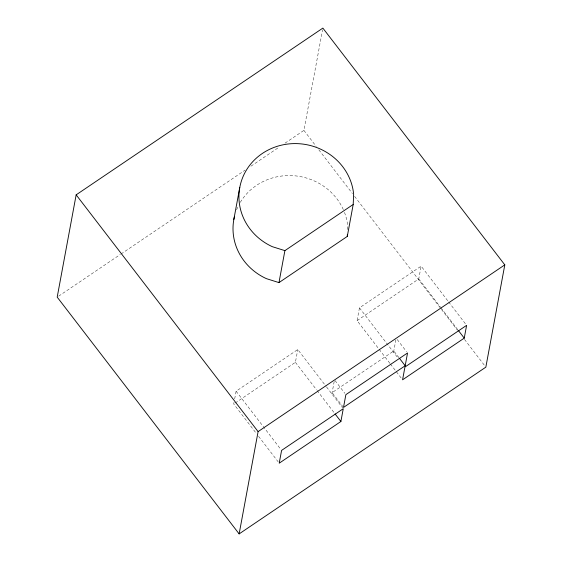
<?xml version="1.0" encoding="UTF-8"?>
<svg xmlns="http://www.w3.org/2000/svg" width="562" height="562" viewBox="0 0 562 562"><rect width="100%" height="100%" fill="white"/><g stroke="black" fill="none" stroke-linecap="round" stroke-linejoin="round"><path stroke-width="0.42" stroke-dasharray="2.81 2.11" d="M347.569 229.535L347.716 226.086A57.584 54.184 10.5 0 0 344.408 212.197M234.052 402.294L233.736 404.001L256.476 433.597M234.684 398.887L236.103 391.215L297.783 349.529L326.03 386.291M285.039 143.141L303.901 130.391L322.546 29.821M235.183 403.017L295.408 362.314L297.783 349.529M331.896 393.92L334.341 380.706M389.88 363.298L357.088 320.628L359.455 307.843L421.135 266.149L448.104 301.253M393.569 352.233L396.175 338.169M357.088 320.628L418.76 278.942L421.135 266.149M58.652 296.16L120.324 254.474M121.055 253.982L245.13 170.117M250.933 166.19L278.506 147.56M448.631 301.942L466.088 324.653M418.76 278.942L440.446 307.161M440.973 307.843L457.897 329.873M303.901 130.391L316.174 146.359M318.844 149.836L352.458 193.574M354.587 196.349L457.566 330.358M464.5 339.378L484.774 365.764M397.208 339.511L406.516 351.622M398.978 357.678L393.807 350.955L332.128 392.641L342.982 406.762M359.455 307.843L398.219 358.289M390.407 363.986L402.041 379.125M335.015 380.523L344.836 393.309M326.564 386.979L342.75 408.047M295.408 362.314L316.568 389.845M317.094 390.534L334.552 413.246M236.103 391.215L281.063 449.712M258.59 436.344L278.162 461.809M236.602 209.844A57.584 54.184 10.5 0 1 238.295 206.036M240.29 202.362A57.584 54.184 10.5 0 1 294.081 175.751A57.584 54.184 10.5 0 1 343.775 210.638"/><path stroke-width="0.84" d="M234.347 217.037A57.584 54.184 10.5 0 0 266.395 278.647L278.97 282.602L347.281 236.426L347.351 234.705M353.203 204.463L353.638 194.122A57.584 54.184 10.5 0 0 263.248 152.864A57.584 54.184 10.5 0 0 272.324 246.683L284.899 250.631L353.203 204.463L347.281 236.426M76.158 194.845L57.198 297.136L239.138 533.9L485.842 367.155L504.802 264.864L322.862 28.1L76.158 194.845L258.099 431.609L239.138 533.9M233.834 219.475L239.763 187.504M278.97 282.602L284.899 250.631M340.895 421.5L343.263 408.714L281.59 450.401L279.216 463.186L340.895 421.5L335.078 413.934M405.181 365.75L407.548 352.964L345.869 394.65L343.501 407.436L405.181 365.75L399.491 358.352M464.247 338.127L466.615 325.342L404.942 367.028L402.568 379.814L464.247 338.127L458.43 330.561M258.099 431.609L504.802 264.864"/></g></svg>
